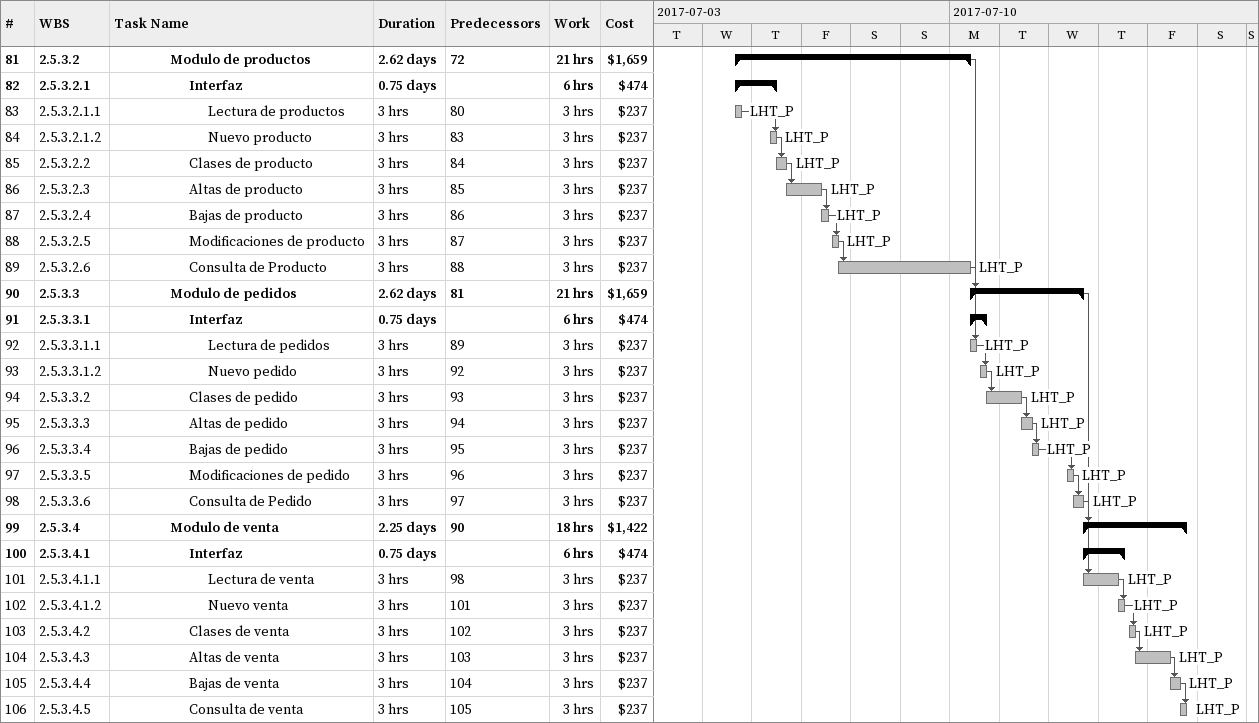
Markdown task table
| ID | WBS | Task | Duration | Start | Finish | Predecessors | Resources | Work (h) | Cost ($) |
|---|---|---|---|---|---|---|---|---|---|
| 81 | 2.5.3.2 | **Modulo de productos** | 2.62d | 2017-07-05 | 2017-07-10 | 72 |  | 21 | 1659 |
| 82 | 2.5.3.2.1 | **Interfaz** | 0.75d | 2017-07-05 | 2017-07-06 |  |  | 6 | 474 |
| 83 | 2.5.3.2.1.1 | Lectura de productos | 3h | 2017-07-05 | 2017-07-05 | 80 | LHT_P | 3 | 237 |
| 84 | 2.5.3.2.1.2 | Nuevo producto | 3h | 2017-07-06 | 2017-07-06 | 83 | LHT_P | 3 | 237 |
| 85 | 2.5.3.2.2 | Clases de producto | 3h | 2017-07-06 | 2017-07-06 | 84 | LHT_P | 3 | 237 |
| 86 | 2.5.3.2.3 | Altas de producto | 3h | 2017-07-06 | 2017-07-07 | 85 | LHT_P | 3 | 237 |
| 87 | 2.5.3.2.4 | Bajas de producto | 3h | 2017-07-07 | 2017-07-07 | 86 | LHT_P | 3 | 237 |
| 88 | 2.5.3.2.5 | Modificaciones de producto | 3h | 2017-07-07 | 2017-07-07 | 87 | LHT_P | 3 | 237 |
| 89 | 2.5.3.2.6 | Consulta de Producto | 3h | 2017-07-07 | 2017-07-10 | 88 | LHT_P | 3 | 237 |
| 90 | 2.5.3.3 | **Modulo de pedidos** | 2.62d | 2017-07-10 | 2017-07-12 | 81 |  | 21 | 1659 |
| 91 | 2.5.3.3.1 | **Interfaz** | 0.75d | 2017-07-10 | 2017-07-10 |  |  | 6 | 474 |
| 92 | 2.5.3.3.1.1 | Lectura de pedidos | 3h | 2017-07-10 | 2017-07-10 | 89 | LHT_P | 3 | 237 |
| 93 | 2.5.3.3.1.2 | Nuevo pedido | 3h | 2017-07-10 | 2017-07-10 | 92 | LHT_P | 3 | 237 |
| 94 | 2.5.3.3.2 | Clases de pedido | 3h | 2017-07-10 | 2017-07-11 | 93 | LHT_P | 3 | 237 |
| 95 | 2.5.3.3.3 | Altas de pedido | 3h | 2017-07-11 | 2017-07-11 | 94 | LHT_P | 3 | 237 |
| 96 | 2.5.3.3.4 | Bajas de pedido | 3h | 2017-07-11 | 2017-07-11 | 95 | LHT_P | 3 | 237 |
| 97 | 2.5.3.3.5 | Modificaciones de pedido | 3h | 2017-07-12 | 2017-07-12 | 96 | LHT_P | 3 | 237 |
| 98 | 2.5.3.3.6 | Consulta de Pedido | 3h | 2017-07-12 | 2017-07-12 | 97 | LHT_P | 3 | 237 |
| 99 | 2.5.3.4 | **Modulo de venta** | 2.25d | 2017-07-12 | 2017-07-14 | 90 |  | 18 | 1422 |
| 100 | 2.5.3.4.1 | **Interfaz** | 0.75d | 2017-07-12 | 2017-07-13 |  |  | 6 | 474 |
| 101 | 2.5.3.4.1.1 | Lectura de venta | 3h | 2017-07-12 | 2017-07-13 | 98 | LHT_P | 3 | 237 |
| 102 | 2.5.3.4.1.2 | Nuevo venta | 3h | 2017-07-13 | 2017-07-13 | 101 | LHT_P | 3 | 237 |
| 103 | 2.5.3.4.2 | Clases de venta | 3h | 2017-07-13 | 2017-07-13 | 102 | LHT_P | 3 | 237 |
| 104 | 2.5.3.4.3 | Altas de venta | 3h | 2017-07-13 | 2017-07-14 | 103 | LHT_P | 3 | 237 |
| 105 | 2.5.3.4.4 | Bajas de venta | 3h | 2017-07-14 | 2017-07-14 | 104 | LHT_P | 3 | 237 |
| 106 | 2.5.3.4.5 | Consulta de venta | 3h | 2017-07-14 | 2017-07-14 | 105 | LHT_P | 3 | 237 |
